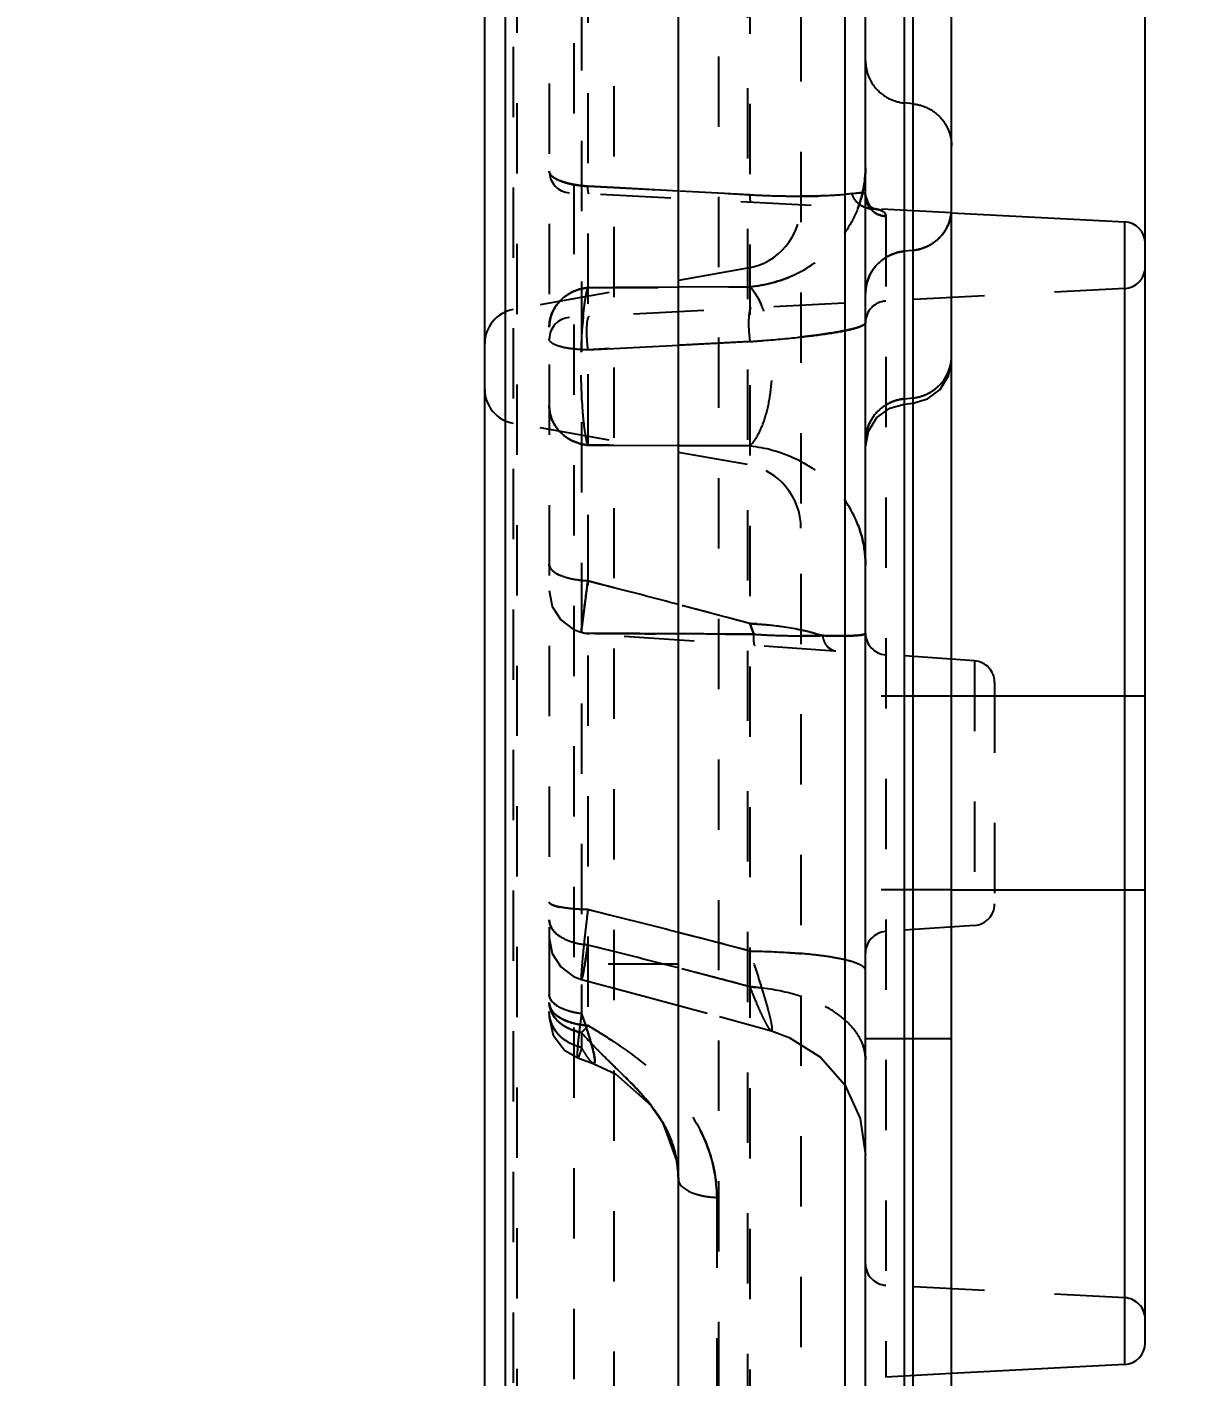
# Model space of a CAD drawing. Header units: millimetres. Extents: x -685 to 1888, y -6001 to 855.
# Drawn here: x 268.79 to 296.05, y -524.79 to -493.42 of the extents above; entities that cross this region are included whole.
import ezdxf

# ---------------------------------------------------------------- set-up
doc = ezdxf.new("R2010")
doc.units = ezdxf.units.MM
doc.header["$LTSCALE"] = 16.335
doc.header["$PDMODE"] = 3
doc.header["$PDSIZE"] = 0.3125
doc.linetypes.add('HIDDEN', pattern=[0.2, 0.1, -0.1])
doc.layers.get('0').update_dxf_attribs({"linetype": 'CONTINUOUS'})
doc.layers.get('Defpoints').update_dxf_attribs({"linetype": 'CONTINUOUS'})
doc.layers.add('DEFAULT_2', color=8, linetype='HIDDEN')
doc.styles.get("Standard").update_dxf_attribs({"font": 'txt', "width": 0.8})
doc.dimstyles.new('mold', dxfattribs={"dimtxt": 8, "dimasz": 5, "dimexe": 0, "dimexo": 0, "dimgap": 0, "dimtad": 1, "dimzin": 1, "dimtxsty": 'Standard', "dimcen": 0, "dimclrd": 4, "dimclre": 4, "dimclrt": 6, "dimazin": 0, "dimtfac": 1, "dimtofl": 0, "dimtmove": 0, "dimatfit": 3, "dimfxl": 0, "dimarcsym": 0})

# ---------------------------------------------------------------- blocks, each defined once
blk = doc.blocks.new('*D75')
at = {"color": 4, "lineweight": -2}
for p, q in [((279.429, -502.715), (279.429, -374.316)), ((289.779, -374.316), (284.429, -374.316)), ((294.779, -502.715), (294.779, -374.316))]:
    blk.add_line(p, q, dxfattribs=at)
at = {"color": 4}
for points in [[(284.429, -373.483), (284.429, -375.15), (279.429, -374.316)], [(289.779, -373.483), (289.779, -375.15), (294.779, -374.316)]]:
    blk.add_solid(points, dxfattribs=at)
at = {"layer": 'Defpoints', "color": 0}
for p in [(279.429, -374.316), (279.429, -502.715), (294.779, -502.715)]:
    blk.add_point(p, dxfattribs=at)
at = {"color": 6, "insert": (282.422, -369.65), "char_height": 8, "attachment_point": 5}
blk.add_mtext('15,35', dxfattribs=at)

msp = doc.modelspace()

# ---------------------------------------------------------------- linework, layer by layer
at = {"color": 7, "linetype": 'Continuous'}
for p, q in [((288.279, -582.221), (288.279, -406.22)), ((279.903, -407.134), (279.903, -582.712)), ((283.929, -582.923), (283.929, -406.923)), ((287.806, -582.72), (287.806, -407.126)), ((279.429, -582.213), (279.429, -407.633)), ((289.384, -540.392), (289.384, -438.454)), ((289.175, -438.993), (289.175, -540.414)), ((290.279, -539.397), (290.279, -439.449)), ((290.279, -497.737), (294.306, -497.948)), ((294.306, -524.498), (294.306, -497.948)), ((294.779, -523.998), (294.779, -498.447)), ((294.779, -508.973), (290.279, -508.973)), ((290.279, -513.473), (294.779, -513.473)), ((288.279, -516.923), (290.279, -516.923)), ((294.306, -524.498), (290.279, -524.709))]:
    msp.add_line(p, q, dxfattribs=at)
for centre, start, end in [((294.279, -498.447), 360, 87), ((294.279, -523.998), 273, 360)]:
    msp.add_arc(centre, 0.5, start, end, dxfattribs=at)
at = {"layer": 'DEFAULT_2', "color": 8, "linetype": 'HIDDEN'}
for p, q in [((281.499, -408.858), (281.499, -570.539)), ((284.86, -409.162), (284.86, -580.684)), ((282.429, -409.855), (282.429, -579.99)), ((280.174, -416.785), (280.174, -570.446)), ((285.593, -416.802), (285.593, -570.429)), ((280.09, -418.744), (280.09, -568.487)), ((285.54, -419.704), (285.54, -567.526)), ((286.779, -421.182), (286.779, -566.048)), ((280.929, -465.328), (280.929, -516.423)), ((281.825, -465.552), (281.825, -516.622)), ((281.679, -486.268), (281.679, -516.348)), ((289.384, -495.207), (289.175, -495.186)), ((281.825, -497.121), (285.593, -497.319)), ((282.429, -497.153), (281.825, -497.121)), ((283.929, -497.232), (282.429, -497.153)), ((290.279, -497.737), (281.403, -497.272)), ((285.593, -497.319), (283.929, -497.232)), ((288.279, -497.334), (288.279, -497.329)), ((288.373, -497.573), (288.279, -497.331)), ((288.282, -497.371), (288.279, -497.334)), ((288.474, -497.647), (288.373, -497.573)), ((288.431, -497.641), (288.479, -497.649)), ((288.479, -497.649), (288.477, -497.648)), ((288.478, -497.649), (288.477, -497.648)), ((288.753, -497.821), (288.753, -524.789)), ((289.384, -498.611), (289.175, -498.633)), ((285.54, -499.026), (280.09, -499.987)), ((294.306, -499.498), (281.403, -500.174)), ((281.825, -499.479), (285.593, -499.459)), ((281.825, -499.479), (285.593, -499.459)), ((282.43, -499.476), (281.825, -499.479)), ((282.43, -499.476), (281.825, -499.479)), ((283.93, -499.468), (282.43, -499.476)), ((283.93, -499.468), (282.43, -499.476)), ((285.593, -499.459), (283.93, -499.468)), ((285.593, -499.459), (283.93, -499.468)), ((285.593, -500.729), (281.825, -500.921)), ((281.825, -500.921), (282.429, -500.89)), ((282.429, -500.89), (283.929, -500.814)), ((283.929, -500.814), (285.593, -500.729)), ((288.842, -502.277), (289.175, -502.181)), ((289.175, -502.061), (289.384, -502.04)), ((289.175, -502.181), (289.384, -502.159)), ((289.384, -502.159), (289.717, -502.064)), ((288.348, -502.812), (288.544, -502.498)), ((288.544, -502.498), (288.842, -502.277)), ((285.54, -503.589), (280.09, -502.628)), ((288.279, -503.176), (288.348, -502.812)), ((285.593, -503.156), (281.825, -503.136)), ((285.593, -503.156), (281.825, -503.136)), ((281.825, -503.136), (282.43, -503.139)), ((281.825, -503.136), (282.43, -503.139)), ((282.43, -503.139), (283.93, -503.147)), ((282.43, -503.139), (283.93, -503.147)), ((283.93, -503.147), (285.593, -503.156)), ((283.93, -503.147), (285.593, -503.156)), ((282.43, -506.449), (281.825, -506.294)), ((281.671, -507.484), (281.702, -507.244)), ((281.671, -507.484), (281.758, -507.508)), ((281.758, -507.508), (281.852, -507.524)), ((282.428, -507.513), (281.758, -507.508)), ((290.814, -508.15), (281.852, -507.524)), ((282.5, -507.513), (282.428, -507.513)), ((285.681, -507.529), (285.593, -507.284)), ((285.593, -507.284), (285.681, -507.529)), ((290.814, -508.15), (290.814, -514.296)), ((291.279, -508.649), (291.279, -513.797)), ((290.279, -508.973), (288.279, -508.973)), ((290.279, -513.473), (288.279, -513.473)), ((282.43, -514.081), (281.825, -513.93)), ((290.814, -514.296), (288.745, -514.44)), ((284.106, -514.505), (283.93, -514.459)), ((282.43, -514.903), (281.825, -514.752)), ((283.929, -515.199), (280.929, -515.199)), ((281.492, -515.483), (281.677, -515.552)), ((281.677, -515.552), (281.677, -515.552)), ((284.887, -516.412), (286.092, -516.747)), ((281.679, -516.787), (281.679, -517.135)), ((286.092, -516.747), (286.092, -516.747)), ((281.591, -517.372), (281.95, -517.501)), ((281.949, -517.501), (282.467, -517.746)), ((282.467, -517.746), (283.299, -518.482)), ((283.3, -518.483), (283.299, -518.482)), ((284.825, -520.618), (284.825, -570.509)), ((294.306, -522.948), (288.753, -522.657)), ((290.279, -524.709), (288.753, -524.789))]:
    msp.add_line(p, q, dxfattribs=at)
for points in [[(288.477, -497.648), (288.385, -497.586), (288.282, -497.371)], [(288.39, -497.638), (288.422, -497.641), (288.478, -497.649)], [(289.717, -502.064), (290.014, -501.843), (290.211, -501.529), (290.279, -501.165)], [(280.929, -506.518), (280.998, -506.883), (281.195, -507.197), (281.492, -507.418), (281.671, -507.484)], [(280.929, -514.584), (280.998, -514.949), (281.195, -515.262), (281.492, -515.483)], [(281.677, -515.552), (283.019, -515.906), (284.887, -516.412)], [(280.929, -516.431), (281.021, -516.849), (281.28, -517.191), (281.591, -517.372)], [(286.092, -516.747), (286.506, -516.897), (287.232, -517.357), (287.796, -518.002), (288.156, -518.783), (288.279, -519.634)], [(283.301, -518.485), (283.551, -518.854), (283.884, -519.723), (283.929, -520.193)], [(283.305, -518.49), (283.57, -518.887), (283.89, -519.758), (283.929, -520.193)]]:
    msp.add_lwpolyline(points, dxfattribs=at)
for centre, radius, start, end in [((281.429, -496.773), 0.5, 180, 267), ((286.985, -469.697), 27.658, 267.1154, 268.533), ((286.831, -476.183), 21.169, 268.5003, 269.8903), ((285.279, -497.549), 1.5, 280, 360), ((285.68, -496.691), 2.598, 338.8784, 341.4575), ((288.411, -497.195), 0.443, 252.4347, 266.9691), ((289.315, -497.632), 0.964, 353.6948, 359.9835), ((294.279, -498.998), 0.5, 273, 360), ((280.229, -500.775), 0.8, 100, 180), ((281.818, -500.409), 0.892, 148.8408, 157.4524), ((281.851, -500.429), 0.93, 136.3526, 148.8733), ((283.836, -500.748), 2.2, 21.8621, 23.3393), ((288.779, -500.288), 0.5, 93, 180), ((281.784, -500.394), 0.854, 157.5087, 179.9359), ((281.429, -500.673), 0.5, 93, 180), ((291.42, -501.03), 9.742, 174.7705, 176.041), ((289.3, -501.058), 0.979, 316.8053, 353.8573), ((289.313, -501.06), 0.967, 353.8938, 359.9809), ((280.229, -501.84), 0.8, 180, 260), ((285.279, -505.066), 1.5, 360, 80), ((217.931, -757.111), 258.828, 74.84579, 75.70825), ((215.972, -764.714), 266.679, 75.23653, 75.56956), ((221.617, -743.304), 244.537, 74.83367, 75.23709), ((285.289, -515.101), 7.823, 86.5956, 87.775), ((288.779, -507.507), 0.5, 180, 266), ((286.582, -495.165), 12.397, 265.8335, 266.0465), ((286.695, -493.292), 14.274, 266.1096, 268.2415), ((286.812, -489.052), 18.515, 268.283, 269.8994), ((290.779, -508.649), 0.5, 360, 86), ((290.779, -513.797), 0.5, 274, 360), ((218.369, -770.769), 264.561, 75.27991, 76.12206), ((216.406, -778.612), 272.647, 75.66085, 75.98597), ((222.346, -755.404), 248.691, 75.26676, 75.62064), ((288.779, -514.939), 0.5, 94, 180), ((217.903, -771.07), 264.169, 75.15301, 75.99689), ((215.934, -778.864), 272.208, 75.5348, 75.86063), ((221.602, -756.902), 249.526, 75.14056, 75.53535), ((358.224, -440.313), 108.222, 225.34122, 225.54567), ((288.779, -522.158), 0.5, 180, 267), ((294.279, -523.447), 0.5, 360, 87)]:
    msp.add_arc(centre, radius, start, end, dxfattribs=at)
for points, knots in [([(288.279, -494.206), (288.279, -494.322), (288.323, -494.564), (288.519, -494.882), (288.82, -495.106), (289.058, -495.174), (289.175, -495.186)], [0, 0, 0, 0, 0.239808, 0.497619, 0.756891, 1, 1, 1, 1]), ([(289.384, -495.207), (289.5, -495.219), (289.739, -495.287), (290.04, -495.511), (290.236, -495.829), (290.279, -496.071), (290.279, -496.187)], [0, 0, 0, 0, 0.243108, 0.502379, 0.76019, 1, 1, 1, 1]), ([(281.825, -497.121), (281.704, -497.113), (281.483, -497.087), (281.229, -497.02), (281.073, -496.947), (280.98, -496.885), (280.929, -496.816), (280.929, -496.773)], [0, 0, 0, 0, 0.36177, 0.660787, 0.777468, 0.871487, 1, 1, 1, 1]), ([(280.929, -496.773), (280.929, -496.817), (280.981, -496.887), (281.077, -496.949), (281.144, -496.98), (281.181, -496.995)], [0, 0, 0, 0, 0.37785, 0.654663, 1, 1, 1, 1]), ([(288.279, -496.687), (288.279, -497.015), (288.181, -497.526), (287.861, -498.138), (287.406, -498.71), (286.649, -499.238), (285.941, -499.425), (285.593, -499.459)], [0, 0, 0, 0, 0.233377, 0.359369, 0.489164, 0.750774, 1, 1, 1, 1]), ([(288.279, -496.687), (288.279, -497.015), (288.181, -497.526), (287.861, -498.138), (287.406, -498.71), (286.649, -499.238), (285.941, -499.425), (285.593, -499.459)], [0, 0, 0, 0, 0.233377, 0.359368, 0.489163, 0.750773, 1, 1, 1, 1]), ([(285.593, -499.459), (285.941, -499.425), (286.649, -499.238), (287.406, -498.71), (287.861, -498.138), (288.181, -497.526), (288.279, -497.015), (288.279, -496.687)], [0, 0, 0, 0, 0.249226, 0.510836, 0.640631, 0.766623, 1, 1, 1, 1]), ([(288.143, -497.517), (288.166, -497.448), (288.245, -497.178), (288.279, -496.895), (288.279, -496.687)], [0, 0, 0, 0, 0.259135, 1, 1, 1, 1]), ([(281.181, -496.995), (281.202, -497.003), (281.296, -497.037), (281.393, -497.062), (281.469, -497.077)], [0, 0, 0, 0, 0.224548, 1, 1, 1, 1]), ([(281.469, -497.077), (281.497, -497.082), (281.615, -497.103), (281.734, -497.116), (281.825, -497.121)], [0, 0, 0, 0, 0.239334, 1, 1, 1, 1]), ([(281.851, -497.295), (281.845, -497.295), (281.838, -497.272), (281.832, -497.24), (281.827, -497.185), (281.826, -497.144), (281.825, -497.121)], [0, 0, 0, 0, 0.093766, 0.306506, 0.617746, 1, 1, 1, 1]), ([(285.593, -497.319), (286.09, -497.344), (286.761, -497.364), (287.552, -497.338), (287.846, -497.311), (287.966, -497.292)], [0, 0, 0, 0, 0.627998, 0.847111, 1, 1, 1, 1]), ([(285.619, -497.493), (285.614, -497.493), (285.607, -497.47), (285.601, -497.439), (285.595, -497.383), (285.594, -497.343), (285.593, -497.319)], [0, 0, 0, 0, 0.091157, 0.298485, 0.60844, 1, 1, 1, 1]), ([(287.966, -497.292), (287.812, -497.316), (287.419, -497.346), (287.027, -497.353), (286.79, -497.353)], [0, 0, 0, 0, 0.397328, 1, 1, 1, 1]), ([(287.966, -497.292), (288.01, -497.285), (288.087, -497.275), (288.177, -497.271), (288.231, -497.281), (288.264, -497.292), (288.279, -497.315), (288.279, -497.329)], [0, 0, 0, 0, 0.399615, 0.690244, 0.796026, 0.878087, 1, 1, 1, 1]), ([(288.387, -497.638), (288.293, -497.633), (288.102, -497.557), (287.993, -497.385), (287.966, -497.292)], [0, 0, 0, 0, 0.491408, 1, 1, 1, 1]), ([(288.048, -497.456), (288.039, -497.444), (288.004, -497.393), (287.979, -497.336), (287.966, -497.292)], [0, 0, 0, 0, 0.243581, 1, 1, 1, 1]), ([(288.277, -497.618), (288.211, -497.597), (288.126, -497.546), (288.064, -497.476), (288.048, -497.456)], [0, 0, 0, 0, 0.733247, 1, 1, 1, 1]), ([(288.279, -497.329), (288.279, -497.32), (288.272, -497.299), (288.24, -497.282), (288.194, -497.274), (288.159, -497.273), (288.139, -497.274)], [0, 0, 0, 0, 0.16462, 0.360074, 0.633481, 1, 1, 1, 1]), ([(288.279, -497.331), (288.28, -497.453), (288.382, -497.706), (288.631, -497.815), (288.753, -497.821)], [0, 0, 0, 0, 0.497258, 1, 1, 1, 1]), ([(288.753, -497.821), (288.631, -497.815), (288.383, -497.706), (288.281, -497.455), (288.279, -497.334)], [0, 0, 0, 0, 0.502977, 1, 1, 1, 1]), ([(288.387, -497.638), (288.439, -497.641), (288.532, -497.65), (288.651, -497.682), (288.734, -497.737), (288.753, -497.795), (288.753, -497.821)], [0, 0, 0, 0, 0.353486, 0.623361, 0.824797, 1, 1, 1, 1]), ([(288.487, -497.647), (288.479, -497.646), (288.447, -497.642), (288.415, -497.639), (288.39, -497.638)], [0, 0, 0, 0, 0.237065, 1, 1, 1, 1]), ([(288.753, -497.821), (288.753, -497.799), (288.741, -497.751), (288.681, -497.699), (288.594, -497.664), (288.526, -497.652), (288.487, -497.647)], [0, 0, 0, 0, 0.192092, 0.400063, 0.663366, 1, 1, 1, 1]), ([(289.384, -498.611), (289.505, -498.599), (289.743, -498.53), (290.039, -498.307), (290.234, -497.994), (290.279, -497.752), (290.279, -497.632)], [0, 0, 0, 0, 0.251743, 0.50238, 0.751652, 1, 1, 1, 1]), ([(290.274, -497.738), (290.261, -497.848), (290.198, -498.067), (289.998, -498.344), (289.717, -498.539), (289.496, -498.6), (289.384, -498.611)], [0, 0, 0, 0, 0.248593, 0.497826, 0.748462, 1, 1, 1, 1]), ([(288.279, -499.612), (288.279, -499.493), (288.325, -499.251), (288.52, -498.938), (288.816, -498.715), (289.054, -498.646), (289.175, -498.633)], [0, 0, 0, 0, 0.248348, 0.49762, 0.748257, 1, 1, 1, 1]), ([(289.175, -498.633), (289.054, -498.646), (288.816, -498.715), (288.52, -498.938), (288.325, -499.251), (288.279, -499.493), (288.279, -499.612)], [0, 0, 0, 0, 0.251743, 0.50238, 0.751652, 1, 1, 1, 1]), ([(281.825, -499.479), (281.709, -499.49), (281.473, -499.552), (281.172, -499.759), (280.974, -500.056), (280.929, -500.285), (280.929, -500.393)], [0, 0, 0, 0, 0.250698, 0.513118, 0.767484, 1, 1, 1, 1]), ([(280.929, -500.393), (280.929, -500.285), (280.974, -500.057), (281.173, -499.759), (281.473, -499.552), (281.709, -499.49), (281.825, -499.479)], [0, 0, 0, 0, 0.232517, 0.486882, 0.749301, 1, 1, 1, 1]), ([(281.825, -503.136), (281.797, -503.036), (281.751, -502.792), (281.687, -502.182), (281.659, -501.308), (281.686, -500.433), (281.751, -499.824), (281.797, -499.579), (281.825, -499.479)], [0, 0, 0, 0, 0.084603, 0.202612, 0.500012, 0.797404, 0.915408, 1, 1, 1, 1]), ([(281.754, -499.841), (281.759, -499.805), (281.778, -499.684), (281.802, -499.563), (281.825, -499.479)], [0, 0, 0, 0, 0.294673, 1, 1, 1, 1]), ([(285.593, -503.156), (285.678, -503.071), (285.828, -502.837), (285.986, -502.408), (286.087, -501.884), (286.125, -501.308), (286.087, -500.731), (285.986, -500.207), (285.828, -499.778), (285.678, -499.544), (285.593, -499.459)], [0, 0, 0, 0, 0.091864, 0.209456, 0.348884, 0.500014, 0.651139, 0.790561, 0.908155, 1, 1, 1, 1]), ([(285.593, -499.459), (285.618, -499.485), (285.727, -499.609), (285.805, -499.757), (285.857, -499.876)], [0, 0, 0, 0, 0.217085, 1, 1, 1, 1]), ([(281.719, -500.142), (281.722, -500.116), (281.731, -500.015), (281.743, -499.915), (281.754, -499.841)], [0, 0, 0, 0, 0.265843, 1, 1, 1, 1]), ([(285.619, -499.953), (285.609, -499.954), (285.589, -499.987), (285.578, -500.041), (285.567, -500.125), (285.56, -500.266), (285.563, -500.47), (285.579, -500.641), (285.593, -500.73)], [0, 0, 0, 0, 0.039065, 0.117659, 0.227333, 0.351697, 0.658047, 1, 1, 1, 1]), ([(281.851, -500.151), (281.841, -500.151), (281.822, -500.184), (281.811, -500.238), (281.8, -500.32), (281.793, -500.46), (281.796, -500.663), (281.811, -500.833), (281.825, -500.921)], [0, 0, 0, 0, 0.038733, 0.116865, 0.2261, 0.350189, 0.656498, 1, 1, 1, 1]), ([(288.279, -500.288), (288.279, -500.31), (288.241, -500.343), (288.184, -500.371), (288.073, -500.413), (287.882, -500.462), (287.584, -500.519), (287.2, -500.576), (286.527, -500.657), (285.981, -500.703), (285.593, -500.73)], [0, 0, 0, 0, 0.024084, 0.045062, 0.073041, 0.151373, 0.260968, 0.402673, 0.575869, 1, 1, 1, 1]), ([(286.801, -500.623), (287.02, -500.598), (287.395, -500.551), (287.859, -500.47), (288.131, -500.397), (288.25, -500.339), (288.279, -500.303), (288.279, -500.288)], [0, 0, 0, 0, 0.430488, 0.736364, 0.920716, 0.971173, 1, 1, 1, 1]), ([(281.674, -500.976), (281.675, -500.922), (281.681, -500.716), (281.691, -500.51), (281.702, -500.358)], [0, 0, 0, 0, 0.259717, 1, 1, 1, 1]), ([(285.593, -500.73), (285.701, -500.722), (286.104, -500.692), (286.507, -500.656), (286.801, -500.623)], [0, 0, 0, 0, 0.268498, 1, 1, 1, 1]), ([(281.825, -500.921), (281.706, -500.921), (281.488, -500.91), (281.237, -500.867), (281.078, -500.814), (280.986, -500.769), (280.929, -500.711), (280.929, -500.673)], [0, 0, 0, 0, 0.369245, 0.673093, 0.790468, 0.882915, 1, 1, 1, 1]), ([(289.384, -502.04), (289.5, -502.028), (289.739, -501.96), (290.04, -501.736), (290.236, -501.418), (290.279, -501.176), (290.279, -501.06)], [0, 0, 0, 0, 0.243109, 0.50238, 0.760192, 1, 1, 1, 1]), ([(289.175, -502.061), (289.058, -502.073), (288.82, -502.141), (288.519, -502.365), (288.323, -502.683), (288.279, -502.925), (288.279, -503.041)], [0, 0, 0, 0, 0.243108, 0.50238, 0.760191, 1, 1, 1, 1]), ([(288.528, -502.391), (288.613, -502.296), (288.814, -502.143), (289.056, -502.074), (289.175, -502.061)], [0, 0, 0, 0, 0.516049, 1, 1, 1, 1]), ([(289.384, -502.04), (289.413, -502.037), (289.532, -502.019), (289.648, -501.98), (289.73, -501.939)], [0, 0, 0, 0, 0.240902, 1, 1, 1, 1]), ([(280.929, -502.222), (280.929, -502.33), (280.974, -502.559), (281.173, -502.856), (281.473, -503.063), (281.709, -503.125), (281.825, -503.136)], [0, 0, 0, 0, 0.232517, 0.486882, 0.749301, 1, 1, 1, 1]), ([(281.825, -503.136), (281.709, -503.125), (281.473, -503.063), (281.172, -502.856), (280.974, -502.559), (280.929, -502.33), (280.929, -502.222)], [0, 0, 0, 0, 0.250698, 0.513118, 0.767484, 1, 1, 1, 1]), ([(288.279, -503.041), (288.279, -502.927), (288.321, -502.689), (288.447, -502.482), (288.528, -502.391)], [0, 0, 0, 0, 0.481939, 1, 1, 1, 1]), ([(285.593, -503.156), (285.941, -503.19), (286.649, -503.378), (287.406, -503.905), (287.861, -504.477), (288.181, -505.089), (288.279, -505.6), (288.279, -505.928)], [0, 0, 0, 0, 0.249226, 0.510837, 0.640632, 0.766623, 1, 1, 1, 1]), ([(288.279, -505.928), (288.279, -505.701), (288.217, -505.227), (287.927, -504.551), (287.447, -503.952), (287.023, -503.647), (286.795, -503.523)], [0, 0, 0, 0, 0.23046, 0.477838, 0.737002, 1, 1, 1, 1]), ([(281.825, -506.294), (281.712, -506.289), (281.544, -506.272), (281.33, -506.22), (281.123, -506.149), (280.929, -506.025), (280.929, -505.903)], [0, 0, 0, 0, 0.332885, 0.49363, 0.64012, 1, 1, 1, 1]), ([(280.929, -505.903), (280.929, -505.925), (280.945, -505.992), (281.033, -506.088), (281.124, -506.138), (281.178, -506.162)], [0, 0, 0, 0, 0.180667, 0.524227, 1, 1, 1, 1]), ([(281.825, -506.294), (281.805, -506.456), (281.775, -506.686), (281.736, -506.974), (281.714, -507.147), (281.696, -507.286), (281.684, -507.388), (281.674, -507.449), (281.673, -507.478), (281.671, -507.484)], [0, 0, 0, 0, 0.407515, 0.58014, 0.726653, 0.844073, 0.929919, 0.982353, 1, 1, 1, 1]), ([(281.702, -507.244), (281.71, -507.184), (281.75, -506.867), (281.794, -506.551), (281.825, -506.294)], [0, 0, 0, 0, 0.18943, 1, 1, 1, 1]), ([(281.758, -507.508), (281.764, -507.507), (281.789, -507.509), (281.839, -507.508), (281.914, -507.509), (282.043, -507.51), (282.226, -507.511), (282.546, -507.513), (282.97, -507.516), (283.494, -507.52), (284.032, -507.522), (284.762, -507.526), (285.313, -507.527), (285.681, -507.529)], [0, 0, 0, 0, 0.004995, 0.01846, 0.038304, 0.062347, 0.11741, 0.177975, 0.307141, 0.441726, 0.57918, 0.718392, 1, 1, 1, 1]), ([(283.929, -507.522), (283.807, -507.521), (283.33, -507.519), (282.854, -507.516), (282.5, -507.513)], [0, 0, 0, 0, 0.256952, 1, 1, 1, 1]), ([(284.901, -507.526), (284.819, -507.526), (284.495, -507.525), (284.171, -507.523), (283.929, -507.522)], [0, 0, 0, 0, 0.251484, 1, 1, 1, 1]), ([(285.593, -507.284), (285.897, -507.296), (286.469, -507.35), (287.031, -507.478), (287.287, -507.563)], [0, 0, 0, 0, 0.529518, 1, 1, 1, 1]), ([(285.754, -507.292), (285.843, -507.297), (286.187, -507.324), (286.529, -507.373), (286.779, -507.427)], [0, 0, 0, 0, 0.257728, 1, 1, 1, 1]), ([(286.779, -507.427), (286.825, -507.436), (286.995, -507.475), (287.165, -507.522), (287.287, -507.563)], [0, 0, 0, 0, 0.263115, 1, 1, 1, 1]), ([(287.287, -507.563), (287.43, -507.567), (287.679, -507.572), (287.987, -507.568), (288.174, -507.551), (288.256, -507.533), (288.279, -507.515), (288.279, -507.507)], [0, 0, 0, 0, 0.427854, 0.738845, 0.926905, 0.975902, 1, 1, 1, 1]), ([(288.279, -507.507), (288.279, -507.515), (288.256, -507.533), (288.208, -507.543), (288.129, -507.556), (287.962, -507.568), (287.678, -507.572), (287.43, -507.567), (287.287, -507.563)], [0, 0, 0, 0, 0.024136, 0.073118, 0.151764, 0.261207, 0.572465, 1, 1, 1, 1]), ([(285.681, -507.529), (285.828, -507.54), (286.363, -507.57), (286.899, -507.569), (287.287, -507.563)], [0, 0, 0, 0, 0.275882, 1, 1, 1, 1]), ([(285.713, -507.793), (285.705, -507.793), (285.694, -507.76), (285.686, -507.712), (285.681, -507.627), (285.681, -507.564), (285.681, -507.529)], [0, 0, 0, 0, 0.088214, 0.293881, 0.611609, 1, 1, 1, 1]), ([(287.287, -507.563), (287.248, -507.564), (287.078, -507.566), (286.909, -507.567), (286.78, -507.567)], [0, 0, 0, 0, 0.234316, 1, 1, 1, 1]), ([(287.587, -507.925), (287.514, -507.919), (287.4, -507.847), (287.32, -507.7), (287.295, -507.61), (287.287, -507.563)], [0, 0, 0, 0, 0.442168, 0.713809, 1, 1, 1, 1]), ([(287.587, -507.925), (287.512, -507.919), (287.397, -507.844), (287.319, -507.697), (287.294, -507.609), (287.287, -507.563)], [0, 0, 0, 0, 0.452445, 0.721978, 1, 1, 1, 1]), ([(281.825, -513.93), (281.712, -513.928), (281.498, -513.918), (281.247, -513.887), (281.082, -513.85), (281, -513.821), (280.948, -513.794), (280.929, -513.765), (280.929, -513.754)], [0, 0, 0, 0, 0.361923, 0.686106, 0.810851, 0.903628, 0.963812, 1, 1, 1, 1]), ([(280.929, -513.754), (280.929, -513.783), (280.992, -513.819), (281.075, -513.848), (281.141, -513.864), (281.178, -513.871)], [0, 0, 0, 0, 0.301064, 0.599079, 1, 1, 1, 1]), ([(281.825, -513.93), (281.812, -514.04), (281.788, -514.252), (281.752, -514.557), (281.723, -514.834), (281.7, -515.073), (281.685, -515.245), (281.677, -515.359), (281.673, -515.425), (281.671, -515.477), (281.67, -515.516), (281.672, -515.537), (281.674, -515.551), (281.677, -515.552)], [0, 0, 0, 0, 0.202621, 0.393219, 0.565353, 0.714062, 0.834969, 0.883861, 0.924471, 0.956491, 0.979762, 0.994181, 1, 1, 1, 1]), ([(281.825, -514.752), (281.711, -514.745), (281.488, -514.708), (281.194, -514.584), (280.984, -514.399), (280.929, -514.236), (280.929, -514.165)], [0, 0, 0, 0, 0.296131, 0.580343, 0.815595, 1, 1, 1, 1]), ([(280.929, -514.165), (280.929, -514.235), (280.982, -514.395), (281.104, -514.505), (281.178, -514.554)], [0, 0, 0, 0, 0.440433, 1, 1, 1, 1]), ([(281.825, -514.752), (281.809, -514.864), (281.785, -515.023), (281.752, -515.22), (281.731, -515.336), (281.714, -515.425), (281.7, -515.496), (281.689, -515.526), (281.682, -515.553), (281.677, -515.552)], [0, 0, 0, 0, 0.417907, 0.590496, 0.734832, 0.849141, 0.931873, 0.981991, 1, 1, 1, 1]), ([(281.677, -515.552), (281.682, -515.553), (281.689, -515.526), (281.7, -515.495), (281.714, -515.425), (281.731, -515.335), (281.752, -515.219), (281.785, -515.023), (281.809, -514.864), (281.825, -514.752)], [0, 0, 0, 0, 0.018213, 0.068502, 0.151331, 0.265668, 0.409961, 0.582441, 1, 1, 1, 1]), ([(286.091, -516.746), (286.096, -516.747), (286.11, -516.742), (286.112, -516.713), (286.112, -516.674), (286.103, -516.614), (286.09, -516.539), (286.069, -516.448), (286.043, -516.341), (285.998, -516.171), (285.928, -515.93), (285.791, -515.484), (285.675, -515.133), (285.593, -514.891)], [0, 0, 0, 0, 0.007119, 0.018958, 0.039809, 0.070212, 0.109853, 0.158275, 0.214983, 0.279461, 0.429615, 0.603767, 1, 1, 1, 1]), ([(288.279, -515.343), (288.279, -515.313), (288.241, -515.264), (288.172, -515.22), (288.044, -515.161), (287.821, -515.097), (287.483, -515.03), (287.069, -514.975), (286.43, -514.916), (285.931, -514.896), (285.593, -514.891)], [0, 0, 0, 0, 0.032357, 0.057619, 0.090798, 0.182978, 0.308022, 0.461566, 0.634674, 1, 1, 1, 1]), ([(285.593, -514.891), (285.896, -514.896), (286.297, -514.911), (286.696, -514.942), (286.794, -514.95)], [0, 0, 0, 0, 0.754531, 1, 1, 1, 1]), ([(281.679, -516.348), (281.581, -516.336), (281.436, -516.307), (281.256, -516.244), (281.073, -516.158), (280.929, -516.02), (280.929, -515.903)], [0, 0, 0, 0, 0.325101, 0.478626, 0.618176, 1, 1, 1, 1]), ([(280.988, -516.055), (280.978, -516.043), (280.948, -515.997), (280.929, -515.942), (280.929, -515.903)], [0, 0, 0, 0, 0.278796, 1, 1, 1, 1]), ([(286.091, -516.746), (286.08, -516.742), (286.054, -516.713), (286.016, -516.657), (285.966, -516.566), (285.906, -516.447), (285.837, -516.299), (285.729, -516.055), (285.648, -515.859), (285.593, -515.721)], [0, 0, 0, 0, 0.032714, 0.093694, 0.183404, 0.300999, 0.444227, 0.610333, 1, 1, 1, 1]), ([(288.279, -517.418), (288.279, -517.319), (288.246, -517.109), (288.098, -516.805), (287.846, -516.516), (287.503, -516.256), (287.081, -516.042), (286.446, -515.821), (285.935, -515.741), (285.593, -515.721)], [0, 0, 0, 0, 0.085999, 0.181745, 0.291472, 0.416139, 0.554401, 0.701727, 1, 1, 1, 1]), ([(285.593, -515.721), (285.693, -515.727), (286.1, -515.763), (286.503, -515.848), (286.794, -515.945)], [0, 0, 0, 0, 0.246631, 1, 1, 1, 1]), ([(280.929, -516.088), (280.929, -516.166), (280.972, -516.333), (281.135, -516.55), (281.385, -516.705), (281.579, -516.768), (281.679, -516.786)], [0, 0, 0, 0, 0.21209, 0.452379, 0.721325, 1, 1, 1, 1]), ([(281.825, -516.622), (281.707, -516.615), (281.485, -516.582), (281.197, -516.47), (280.99, -516.308), (280.929, -516.156), (280.929, -516.088)], [0, 0, 0, 0, 0.315002, 0.593398, 0.818788, 1, 1, 1, 1]), ([(280.968, -516.282), (280.962, -516.266), (280.94, -516.204), (280.929, -516.137), (280.929, -516.088)], [0, 0, 0, 0, 0.261, 1, 1, 1, 1]), ([(280.929, -516.088), (280.929, -516.156), (280.99, -516.308), (281.114, -516.404), (281.186, -516.447)], [0, 0, 0, 0, 0.445673, 1, 1, 1, 1]), ([(281.679, -517.135), (281.577, -517.112), (281.379, -517.035), (281.056, -516.791), (280.929, -516.487), (280.929, -516.297)], [0, 0, 0, 0, 0.261417, 0.524608, 1, 1, 1, 1]), ([(281.679, -516.348), (281.55, -516.332), (281.319, -516.282), (281.101, -516.172), (281.026, -516.098)], [0, 0, 0, 0, 0.5524, 1, 1, 1, 1]), ([(281.679, -517.135), (281.59, -517.115), (281.414, -517.05), (281.183, -516.893), (281.016, -516.677), (280.956, -516.508), (280.941, -516.424)], [0, 0, 0, 0, 0.255267, 0.514338, 0.763839, 1, 1, 1, 1]), ([(281.679, -516.786), (281.613, -516.774), (281.366, -516.706), (281.128, -516.554), (281.026, -516.395)], [0, 0, 0, 0, 0.263255, 1, 1, 1, 1]), ([(281.186, -516.447), (281.229, -516.473), (281.429, -516.57), (281.653, -516.612), (281.825, -516.622)], [0, 0, 0, 0, 0.225266, 1, 1, 1, 1]), ([(281.679, -516.348), (281.661, -516.486), (281.634, -516.683), (281.605, -516.93), (281.59, -517.078), (281.582, -517.195), (281.578, -517.286), (281.581, -517.336), (281.584, -517.369), (281.591, -517.372)], [0, 0, 0, 0, 0.406726, 0.577546, 0.722184, 0.838222, 0.923661, 0.97742, 1, 1, 1, 1]), ([(281.949, -517.501), (281.955, -517.503), (281.967, -517.505), (281.982, -517.49), (281.987, -517.466), (281.988, -517.431), (281.984, -517.385), (281.972, -517.303), (281.943, -517.177), (281.895, -517.002), (281.834, -516.8), (281.762, -516.579), (281.708, -516.426), (281.679, -516.348)], [0, 0, 0, 0, 0.013945, 0.027035, 0.046317, 0.074444, 0.111897, 0.158612, 0.278538, 0.429073, 0.603344, 0.795332, 1, 1, 1, 1]), ([(281.679, -516.348), (281.744, -516.524), (281.848, -516.837), (281.94, -517.155), (281.969, -517.294)], [0, 0, 0, 0, 0.568631, 1, 1, 1, 1]), ([(281.825, -516.622), (281.813, -516.637), (281.766, -516.693), (281.717, -516.748), (281.679, -516.786)], [0, 0, 0, 0, 0.260096, 1, 1, 1, 1]), ([(281.825, -516.622), (282.197, -516.845), (282.936, -517.314), (283.926, -518.191), (284.644, -519.312), (284.825, -520.188), (284.825, -520.618)], [0, 0, 0, 0, 0.248799, 0.501765, 0.752898, 1, 1, 1, 1]), ([(283.3, -518.484), (283.063, -518.179), (282.502, -517.629), (281.935, -517.089), (281.679, -516.786)], [0, 0, 0, 0, 0.494329, 1, 1, 1, 1]), ([(281.679, -517.135), (281.671, -517.17), (281.655, -517.23), (281.629, -517.309), (281.614, -517.347), (281.597, -517.374), (281.591, -517.372)], [0, 0, 0, 0, 0.425857, 0.736596, 0.926303, 1, 1, 1, 1]), ([(281.949, -517.501), (281.93, -517.494), (281.891, -517.455), (281.831, -517.379), (281.759, -517.267), (281.708, -517.182), (281.679, -517.135)], [0, 0, 0, 0, 0.13162, 0.34816, 0.64106, 1, 1, 1, 1]), ([(288.167, -516.954), (288.185, -516.993), (288.249, -517.139), (288.279, -517.301), (288.279, -517.418)], [0, 0, 0, 0, 0.266375, 1, 1, 1, 1]), ([(281.591, -517.372), (281.595, -517.373), (281.608, -517.36), (281.612, -517.348), (281.616, -517.339)], [0, 0, 0, 0, 0.298984, 1, 1, 1, 1]), ([(281.885, -517.446), (281.891, -517.453), (281.91, -517.474), (281.931, -517.494), (281.949, -517.501)], [0, 0, 0, 0, 0.322635, 1, 1, 1, 1]), ([(281.969, -517.294), (281.975, -517.327), (281.985, -517.381), (281.989, -517.445), (281.984, -517.48), (281.977, -517.497), (281.963, -517.505), (281.954, -517.503), (281.949, -517.501)], [0, 0, 0, 0, 0.425523, 0.716923, 0.81417, 0.883672, 0.937983, 1, 1, 1, 1]), ([(282.431, -517.563), (282.582, -517.711), (282.885, -518.006), (283.172, -518.318), (283.302, -518.486)], [0, 0, 0, 0, 0.4977, 1, 1, 1, 1]), ([(283.929, -520.192), (283.929, -519.883), (283.809, -519.262), (283.488, -518.726), (283.301, -518.485)], [0, 0, 0, 0, 0.503193, 1, 1, 1, 1]), ([(283.305, -518.49), (283.491, -518.731), (283.81, -519.266), (283.929, -519.884), (283.929, -520.192)], [0, 0, 0, 0, 0.496547, 1, 1, 1, 1]), ([(284.825, -520.618), (284.825, -520.201), (284.657, -519.355), (284.207, -518.628), (283.939, -518.301)], [0, 0, 0, 0, 0.49617, 1, 1, 1, 1]), ([(283.929, -520.193), (283.93, -520.321), (284.118, -520.459), (284.33, -520.537), (284.544, -520.593), (284.712, -520.612), (284.825, -520.617)], [0, 0, 0, 0, 0.369419, 0.514648, 0.673131, 1, 1, 1, 1])]:
    msp.add_open_spline(points, degree=3, knots=knots, dxfattribs=at)
for points in [[(289.73, -501.939), (289.835, -501.887), (289.933, -501.814), (290.014, -501.728)], [(285.681, -507.529), (285.421, -507.528), (285.161, -507.527), (284.901, -507.526)], [(280.941, -516.424), (280.934, -516.382), (280.929, -516.339), (280.929, -516.297)], [(281.026, -516.395), (281.003, -516.359), (280.983, -516.322), (280.968, -516.282)], [(281.026, -516.098), (281.012, -516.085), (280.999, -516.07), (280.988, -516.055)], [(282.433, -517.002), (282.233, -516.87), (282.03, -516.745), (281.825, -516.622)], [(281.679, -516.787), (281.758, -516.881), (281.84, -516.971), (281.925, -517.059)], [(281.925, -517.059), (282.001, -517.138), (282.079, -517.215), (282.156, -517.292)]]:
    msp.add_open_spline(points, degree=3, dxfattribs=at)

# ---------------------------------------------------------------- dimensions: what is measured, and where the dimension line sits
dim = msp.add_linear_dim(base=(279.429, -374.316), p1=(294.779, -502.715), p2=(279.429, -502.715), dimstyle='mold')
dim.commit()
dim.dimension.update_dxf_attribs({"geometry": '*D75', "text_midpoint": (282.422, -374.316), "dimtype": 160})

doc.saveas('drawing.dxf')
